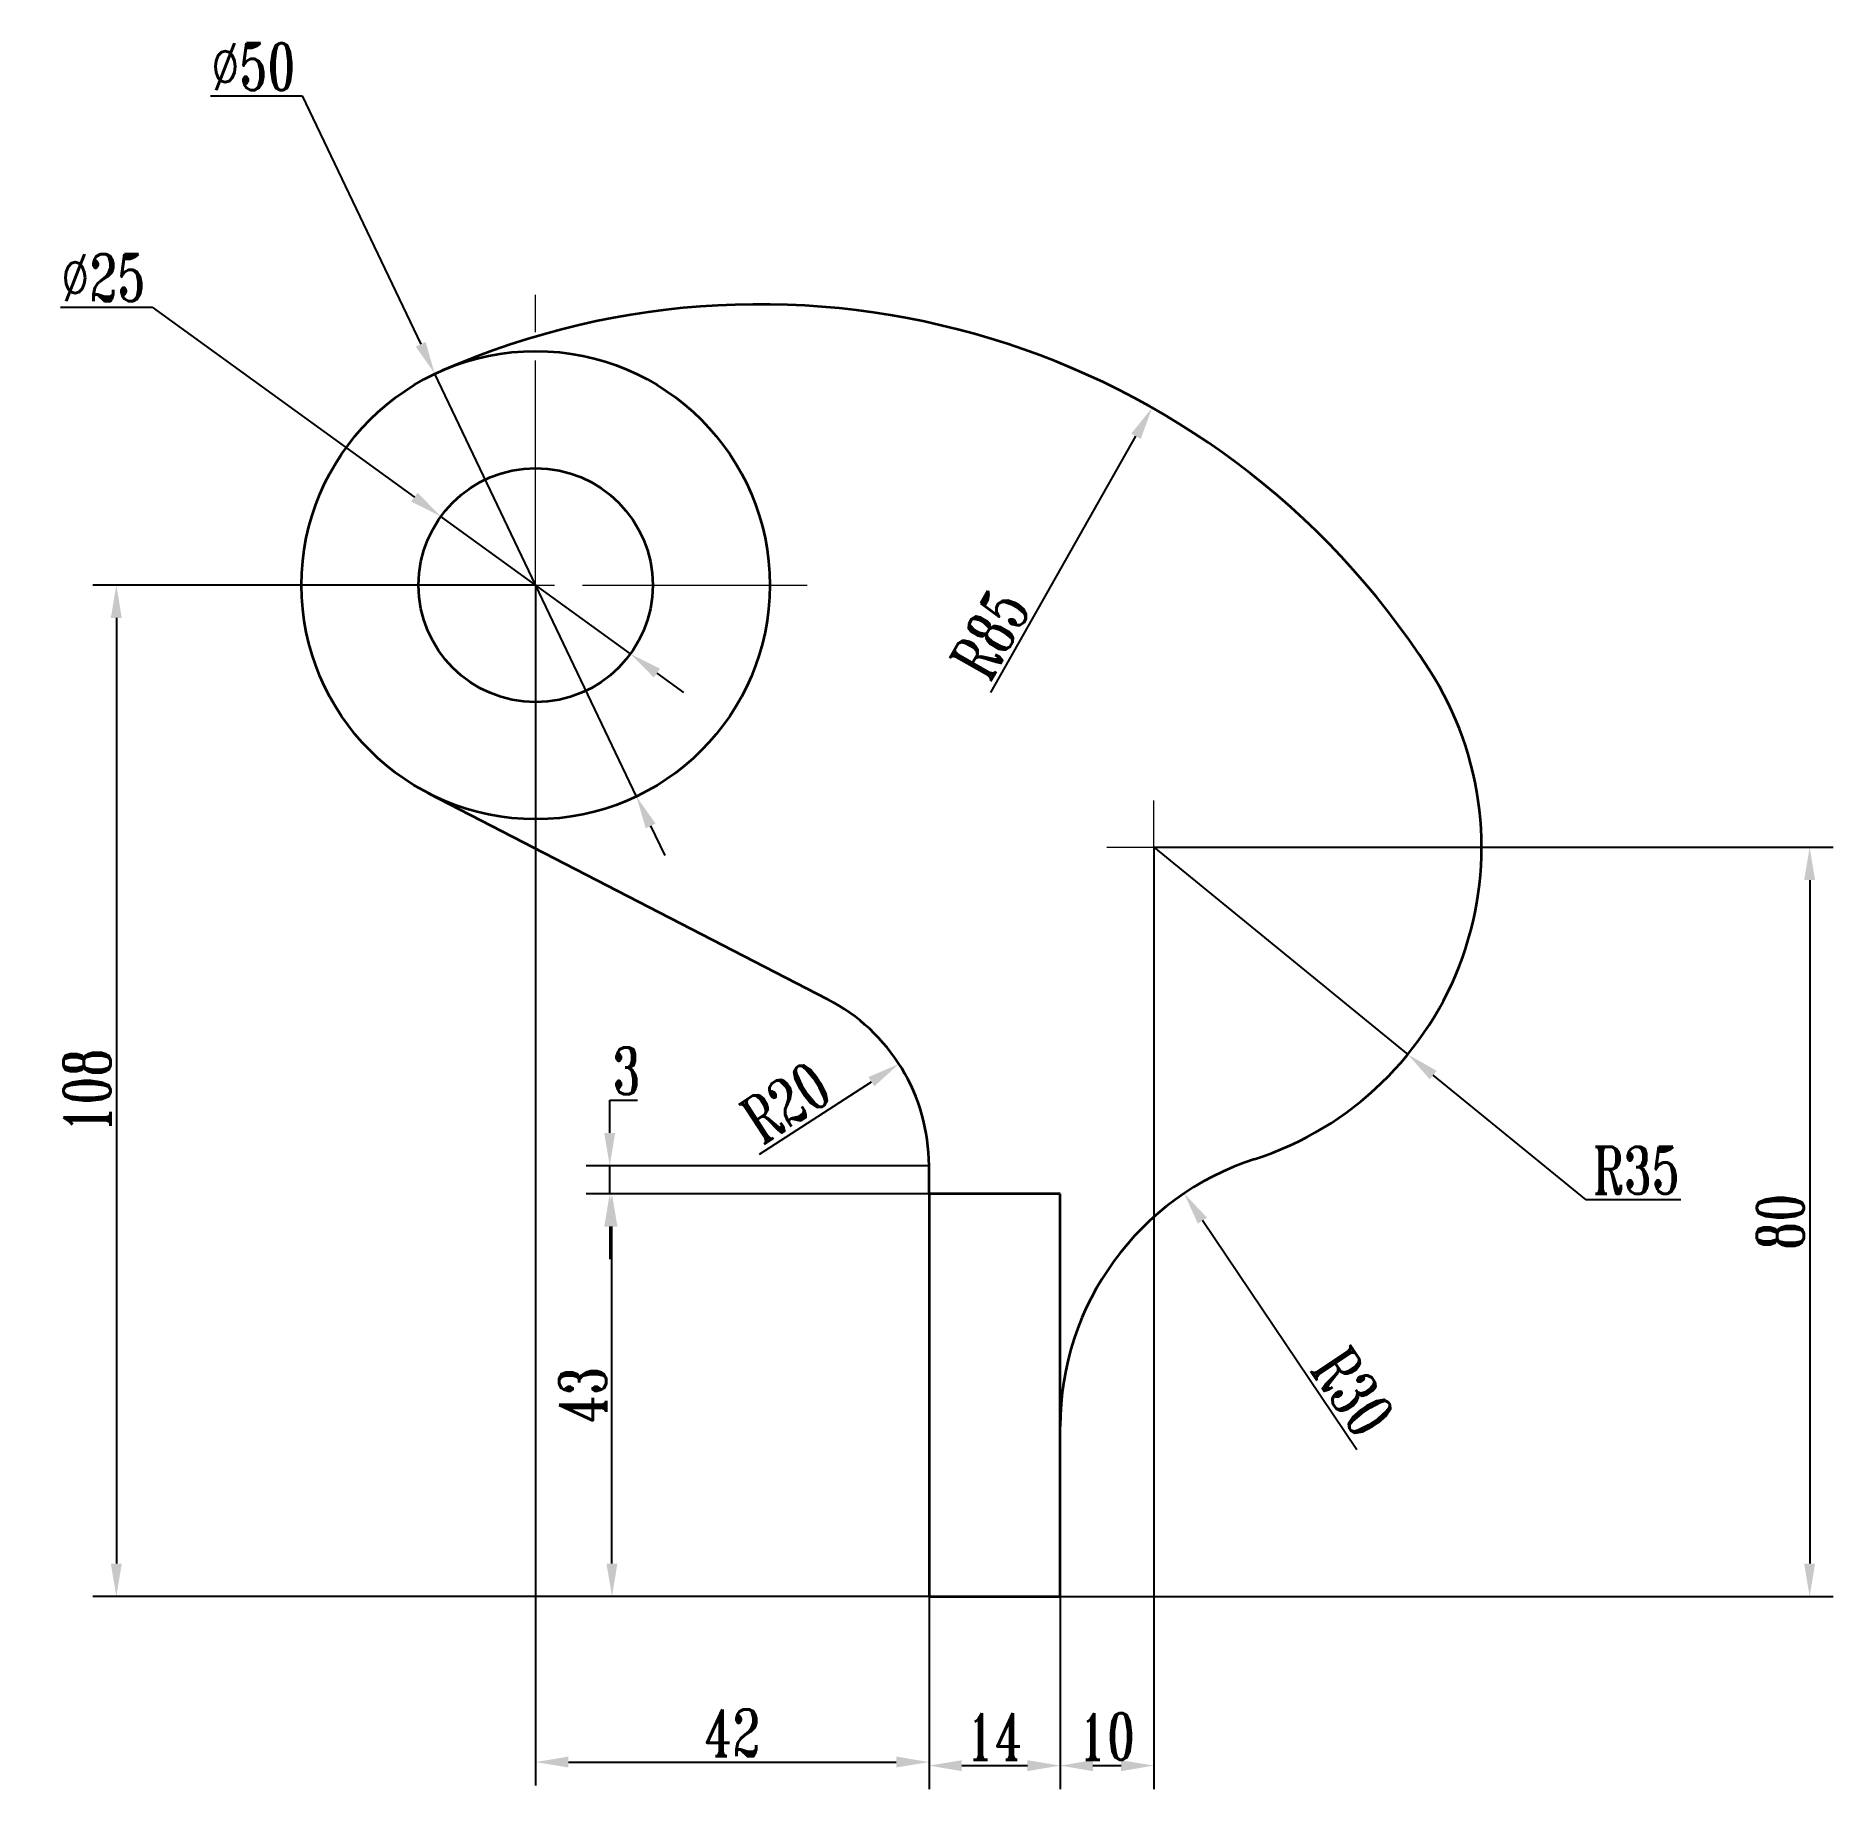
# Model space of a CAD drawing. Header units: millimetres. Extents: x 33 to 225, y 18 to 205.
import ezdxf

# ---------------------------------------------------------------- set-up
doc = ezdxf.new("R2010")
doc.units = ezdxf.units.MM
doc.linetypes.add('ACAD_ISO08W100', pattern=[36, 24, -3, 6, -3])
for name, color, linetype, lineweight in [('文本层', 212, 'Continuous', 13), ('点划线', 1, 'ACAD_ISO08W100', 13), ('轮廓线', 7, 'Continuous', 35)]:
    doc.layers.add(name, color=color, linetype=linetype, lineweight=lineweight)
doc.styles.add('数字与字母', font='romant.shx', dxfattribs={"width": 0.7})
doc.dimstyles.new('机械标注', dxfattribs={"dimtxt": 5, "dimasz": 3.5, "dimexe": 2.5, "dimexo": 0, "dimtad": 1, "dimtoh": 1, "dimdec": 1, "dimdsep": 46, "dimtxsty": '数字与字母', "dimcen": 11, "dimadec": 0, "dimazin": 0, "dimtfac": 1, "dimtdec": 1, "dimtmove": 0, "dimatfit": 3, "dimfxl": 0, "dimarcsym": 0})

# ---------------------------------------------------------------- blocks, each defined once
blk = doc.blocks.new('*D1')
at = {"layer": 'Defpoints', "color": 0}
for p in [(86.54, 146.74), (41.77, 38.74), (128.54, 38.74)]:
    blk.add_point(p, dxfattribs=at)
at = {"layer": '文本层', "color": 0, "lineweight": -2}
for p, q in [((86.54, 146.74), (39.27, 146.74)), ((41.77, 143.24), (41.77, 42.24)), ((128.54, 38.74), (39.27, 38.74))]:
    blk.add_line(p, q, dxfattribs=at)
at = {"layer": '文本层', "color": 0}
for points in [[(41.18, 143.24), (42.35, 143.24), (41.77, 146.74)], [(41.18, 42.24), (42.35, 42.24), (41.77, 38.74)]]:
    blk.add_solid(points, dxfattribs=at)
at = {"layer": '文本层', "color": 0, "insert": (38.64, 92.74), "char_height": 5, "attachment_point": 5, "rotation": 90, "style": '数字与字母'}
blk.add_mtext('108', dxfattribs=at)
blk = doc.blocks.new('*D2')
at = {"layer": 'Defpoints', "color": 0}
for p in [(128.54, 38.74), (142.54, 38.74), (142.54, 20.67)]:
    blk.add_point(p, dxfattribs=at)
at = {"layer": '文本层', "color": 0, "lineweight": -2}
for p, q in [((128.54, 38.74), (128.54, 18.17)), ((142.54, 38.74), (142.54, 18.17)), ((132.04, 20.67), (139.04, 20.67))]:
    blk.add_line(p, q, dxfattribs=at)
at = {"layer": '文本层', "color": 0}
for points in [[(132.04, 21.25), (132.04, 20.08), (128.54, 20.67)], [(139.04, 21.25), (139.04, 20.08), (142.54, 20.67)]]:
    blk.add_solid(points, dxfattribs=at)
at = {"layer": '文本层', "color": 0, "insert": (135.54, 23.79), "char_height": 5, "attachment_point": 5, "style": '数字与字母'}
blk.add_mtext('14', dxfattribs=at)
blk = doc.blocks.new('*D3')
at = {"layer": 'Defpoints', "color": 0}
for p in [(152.54, 118.74), (142.54, 38.74), (152.54, 20.67)]:
    blk.add_point(p, dxfattribs=at)
at = {"layer": '文本层', "color": 0, "lineweight": -2}
for p, q in [((152.54, 118.74), (152.54, 18.17)), ((142.54, 38.74), (142.54, 18.17)), ((146.04, 20.67), (149.04, 20.67))]:
    blk.add_line(p, q, dxfattribs=at)
at = {"layer": '文本层', "color": 0}
for points in [[(146.04, 21.25), (146.04, 20.08), (142.54, 20.67)], [(149.04, 21.25), (149.04, 20.08), (152.54, 20.67)]]:
    blk.add_solid(points, dxfattribs=at)
at = {"layer": '文本层', "color": 0, "insert": (147.54, 23.79), "char_height": 5, "attachment_point": 5, "style": '数字与字母'}
blk.add_mtext('10', dxfattribs=at)
blk = doc.blocks.new('*D4')
at = {"layer": 'Defpoints', "color": 0}
for p in [(94.69, 81.74), (128.54, 81.74), (128.54, 38.74)]:
    blk.add_point(p, dxfattribs=at)
at = {"layer": '文本层', "color": 0, "lineweight": -2}
for p, q in [((128.54, 81.74), (92.19, 81.74)), ((94.69, 42.24), (94.69, 78.24)), ((128.54, 38.74), (92.19, 38.74))]:
    blk.add_line(p, q, dxfattribs=at)
at = {"layer": '文本层', "color": 0}
for points in [[(94.1, 78.24), (95.27, 78.24), (94.69, 81.74)], [(94.1, 42.24), (95.27, 42.24), (94.69, 38.74)]]:
    blk.add_solid(points, dxfattribs=at)
at = {"layer": '文本层', "color": 0, "insert": (91.56, 60.24), "char_height": 5, "attachment_point": 5, "rotation": 90, "style": '数字与字母'}
blk.add_mtext('43', dxfattribs=at)
blk = doc.blocks.new('*D5')
at = {"layer": 'Defpoints', "color": 0}
for p in [(86.54, 146.74), (128.54, 28.41), (128.54, 21.05)]:
    blk.add_point(p, dxfattribs=at)
at = {"layer": '文本层', "color": 0, "lineweight": -2}
for p, q in [((86.54, 146.74), (86.54, 18.55)), ((128.54, 28.41), (128.54, 18.55)), ((90.04, 21.05), (125.04, 21.05))]:
    blk.add_line(p, q, dxfattribs=at)
at = {"layer": '文本层', "color": 0}
for points in [[(90.04, 21.64), (90.04, 20.47), (86.54, 21.05)], [(125.04, 21.64), (125.04, 20.47), (128.54, 21.05)]]:
    blk.add_solid(points, dxfattribs=at)
at = {"layer": '文本层', "color": 0, "insert": (107.54, 24.18), "char_height": 5, "attachment_point": 5, "style": '数字与字母'}
blk.add_mtext('42', dxfattribs=at)
blk = doc.blocks.new('*D6')
at = {"layer": 'Defpoints', "color": 0}
for p in [(94.45, 84.74), (128.54, 84.74), (128.54, 81.74)]:
    blk.add_point(p, dxfattribs=at)
at = {"layer": '文本层', "color": 0, "lineweight": -2}
for p, q in [((94.45, 88.24), (94.45, 91.74)), ((94.45, 91.74), (97.41, 91.74)), ((128.54, 84.74), (91.95, 84.74)), ((94.45, 81.74), (94.45, 84.74)), ((128.54, 81.74), (91.95, 81.74)), ((94.45, 78.24), (94.45, 74.74))]:
    blk.add_line(p, q, dxfattribs=at)
at = {"layer": '文本层', "color": 0}
for points in [[(93.86, 88.24), (95.03, 88.24), (94.45, 84.74)], [(93.86, 78.24), (95.03, 78.24), (94.45, 81.74)]]:
    blk.add_solid(points, dxfattribs=at)
at = {"layer": '文本层', "color": 0, "insert": (96.24, 94.87), "char_height": 5, "attachment_point": 5, "style": '数字与字母'}
blk.add_mtext('3', dxfattribs=at)
blk = doc.blocks.new('*D7')
at = {"layer": 'Defpoints', "color": 0}
for p in [(152.54, 118.74), (142.54, 38.74), (222.57, 38.74)]:
    blk.add_point(p, dxfattribs=at)
at = {"layer": '文本层', "color": 0, "lineweight": -2}
for p, q in [((152.54, 118.74), (225.07, 118.74)), ((222.57, 115.24), (222.57, 42.24)), ((142.54, 38.74), (225.07, 38.74))]:
    blk.add_line(p, q, dxfattribs=at)
at = {"layer": '文本层', "color": 0}
for points in [[(221.98, 115.24), (223.15, 115.24), (222.57, 118.74)], [(221.98, 42.24), (223.15, 42.24), (222.57, 38.74)]]:
    blk.add_solid(points, dxfattribs=at)
at = {"layer": '文本层', "color": 0, "insert": (219.44, 78.74), "char_height": 5, "attachment_point": 5, "rotation": 90, "style": '数字与字母'}
blk.add_mtext('80', dxfattribs=at)
blk = doc.blocks.new('*D8')
at = {"layer": 'Defpoints', "color": 0}
for p in [(152.54, 118.74), (179.66, 96.63)]:
    blk.add_point(p, dxfattribs=at)
at = {"layer": '文本层', "color": 0, "lineweight": -2}
for p, q in [((152.54, 118.74), (179.66, 96.63)), ((198.69, 81.11), (182.38, 94.41)), ((208.81, 81.11), (198.69, 81.11))]:
    blk.add_line(p, q, dxfattribs=at)
at = {"layer": '文本层', "color": 0}
blk.add_solid([(182.75, 94.87), (182.01, 93.96), (179.66, 96.63)], dxfattribs=at)
at = {"layer": '文本层', "color": 0, "insert": (204.06, 84.24), "char_height": 5, "attachment_point": 5, "style": '数字与字母'}
blk.add_mtext('R35', dxfattribs=at)
blk = doc.blocks.new('*D9')
at = {"layer": 'Defpoints', "color": 0}
for p in [(155.78, 81.78), (172.54, 56.9)]:
    blk.add_point(p, dxfattribs=at)
at = {"layer": '文本层', "color": 0, "lineweight": -2}
blk.add_line((174.23, 54.39), (157.73, 78.88), dxfattribs=at)
at = {"layer": '文本层', "color": 0}
blk.add_solid([(158.22, 79.2), (157.25, 78.55), (155.78, 81.78)], dxfattribs=at)
at = {"layer": '文本层', "color": 0, "insert": (173.82, 60.59), "char_height": 5, "attachment_point": 5, "rotation": 303.9639, "style": '数字与字母'}
blk.add_mtext('R30', dxfattribs=at)
blk = doc.blocks.new('*D10')
at = {"layer": 'Defpoints', "color": 0}
for p in [(125.33, 95.61), (108.54, 84.74)]:
    blk.add_point(p, dxfattribs=at)
at = {"layer": '文本层', "color": 0, "lineweight": -2}
blk.add_line((110.43, 85.97), (122.39, 93.71), dxfattribs=at)
at = {"layer": '文本层', "color": 0}
blk.add_solid([(122.08, 94.2), (122.71, 93.22), (125.33, 95.61)], dxfattribs=at)
at = {"layer": '文本层', "color": 0, "insert": (113.24, 91.51), "char_height": 5, "attachment_point": 5, "rotation": 32.9006, "style": '数字与字母'}
blk.add_mtext('R20', dxfattribs=at)
blk = doc.blocks.new('*D11')
at = {"layer": 'Defpoints', "color": 0}
for p in [(152.36, 165.68), (110.47, 91.72)]:
    blk.add_point(p, dxfattribs=at)
at = {"layer": '文本层', "color": 0, "lineweight": -2}
blk.add_line((135.14, 135.28), (150.64, 162.64), dxfattribs=at)
at = {"layer": '文本层', "color": 0}
blk.add_solid([(150.13, 162.92), (151.15, 162.35), (152.36, 165.68)], dxfattribs=at)
at = {"layer": '文本层', "color": 0, "insert": (135.07, 141.5), "char_height": 5, "attachment_point": 5, "rotation": 60.4701, "style": '数字与字母'}
blk.add_mtext('R85', dxfattribs=at)
blk = doc.blocks.new('*D12')
at = {"layer": 'Defpoints', "color": 0}
for p in [(76.42, 154.08), (96.66, 139.4)]:
    blk.add_point(p, dxfattribs=at)
at = {"layer": '文本层', "color": 0, "lineweight": -2}
for p, q in [((35.8, 176.44), (45.59, 176.44)), ((45.59, 176.44), (73.59, 156.14)), ((96.66, 139.4), (76.42, 154.08)), ((99.49, 137.35), (102.32, 135.29))]:
    blk.add_line(p, q, dxfattribs=at)
at = {"layer": '文本层', "color": 0}
for points in [[(73.93, 156.61), (73.24, 155.67), (76.42, 154.08)], [(99.83, 137.82), (99.15, 136.88), (96.66, 139.4)]]:
    blk.add_solid(points, dxfattribs=at)
at = {"layer": '文本层', "color": 0, "insert": (40.38, 179.57), "char_height": 5, "attachment_point": 5, "style": '数字与字母'}
blk.add_mtext('∅25', dxfattribs=at)
blk = doc.blocks.new('*D13')
at = {"layer": 'Defpoints', "color": 0}
for p in [(75.77, 169.31), (97.3, 124.18)]:
    blk.add_point(p, dxfattribs=at)
at = {"layer": '文本层', "color": 0, "lineweight": -2}
for p, q in [((51.82, 198.99), (61.61, 198.99)), ((61.61, 198.99), (74.27, 172.47)), ((97.3, 124.18), (75.77, 169.31)), ((98.81, 121.02), (100.32, 117.86))]:
    blk.add_line(p, q, dxfattribs=at)
at = {"layer": '文本层', "color": 0}
for points in [[(74.79, 172.72), (73.74, 172.21), (75.77, 169.31)], [(99.34, 121.27), (98.29, 120.77), (97.3, 124.18)]]:
    blk.add_solid(points, dxfattribs=at)
at = {"layer": '文本层', "color": 0, "insert": (56.4, 202.11), "char_height": 5, "attachment_point": 5, "style": '数字与字母'}
blk.add_mtext('∅50', dxfattribs=at)

msp = doc.modelspace()

# ---------------------------------------------------------------- linework, layer by layer
at = {"layer": '点划线'}
for p, q in [((86.54, 110.74), (86.54, 177.74)), ((55.54, 146.74), (117.54, 146.74)), ((152.54, 113.74), (152.54, 123.74)), ((147.54, 118.74), (157.54, 118.74))]:
    msp.add_line(p, q, dxfattribs=at)
at = {"layer": '轮廓线'}
for p, q in [((75.07, 124.53), (117.71, 102.52)), ((128.54, 81.74), (128.54, 84.74)), ((128.54, 81.74), (128.54, 38.74)), ((142.54, 81.74), (128.54, 81.74)), ((142.54, 38.74), (142.54, 81.74)), ((128.54, 38.74), (142.54, 38.74))]:
    msp.add_line(p, q, dxfattribs=at)
for radius in [25, 12.5]:
    msp.add_circle((86.54, 146.74), radius, dxfattribs=at)
for centre, radius, start, end in [((110.47, 91.72), 85, 32.7126, 113.5057), ((152.54, 118.74), 35, 287.9202, 32.7126), ((108.54, 84.74), 20, 0, 62.6953), ((172.54, 56.9), 30, 107.9202, 180)]:
    msp.add_arc(centre, radius, start, end, dxfattribs=at)

# ---------------------------------------------------------------- dimensions: what is measured, and where the dimension line sits
at = {"layer": '文本层'}
for p1, p2, picture, middle in [((97.3, 124.18), (75.77, 169.31), '*D13', (56.4, 198.99)), ((96.66, 139.4), (76.42, 154.08), '*D12', (40.38, 176.44))]:
    dim = msp.add_diameter_dim_2p(p1=p1, p2=p2, dimstyle='机械标注', dxfattribs=at)
    dim.commit()
    dim.dimension.update_dxf_attribs({"geometry": picture, "text_midpoint": middle, "dimtype": 163})
for center, mpoint, picture, middle in [((110.47, 91.72), (152.36, 165.68), '*D11', (137.79, 139.96)), ((152.54, 118.74), (179.66, 96.63), '*D8', (204.06, 81.11)), ((108.54, 84.74), (125.33, 95.61), '*D10', (114.94, 88.89)), ((172.54, 56.9), (155.78, 81.78), '*D9', (171.23, 58.85))]:
    dim = msp.add_radius_dim(center=center, mpoint=mpoint, dimstyle='机械标注', dxfattribs=at)
    dim.commit()
    dim.dimension.update_dxf_attribs({"geometry": picture, "text_midpoint": middle, "dimtype": 164})
for base, p1, p2, picture, middle in [((41.77, 38.74), (86.54, 146.74), (128.54, 38.74), '*D1', (38.64, 92.74)), ((222.57, 38.74), (152.54, 118.74), (142.54, 38.74), '*D7', (219.44, 78.74)), ((94.45, 84.74), (128.54, 81.74), (128.54, 84.74), '*D6', (96.24, 94.87)), ((94.69, 81.74), (128.54, 38.74), (128.54, 81.74), '*D4', (91.56, 60.24))]:
    dim = msp.add_linear_dim(base=base, p1=p1, p2=p2, angle=90, dimstyle='机械标注', dxfattribs=at)
    dim.commit()
    dim.dimension.update_dxf_attribs({"geometry": picture, "text_midpoint": middle})
for base, p1, p2, picture, middle in [((128.54, 21.05), (86.54, 146.74), (128.54, 28.41), '*D5', (107.54, 24.18)), ((142.54, 20.67), (128.54, 38.74), (142.54, 38.74), '*D2', (135.54, 23.79))]:
    dim = msp.add_linear_dim(base=base, p1=p1, p2=p2, dimstyle='机械标注', dxfattribs=at)
    dim.commit()
    dim.dimension.update_dxf_attribs({"geometry": picture, "text_midpoint": middle})
dim = msp.add_linear_dim(base=(152.54, 20.67), p1=(142.54, 38.74), p2=(152.54, 118.74), dimstyle='机械标注', override={"dimtmove": 1}, dxfattribs=at)
dim.commit()
dim.dimension.update_dxf_attribs({"geometry": '*D3', "text_midpoint": (147.54, 23.79)})

doc.saveas('drawing.dxf')
